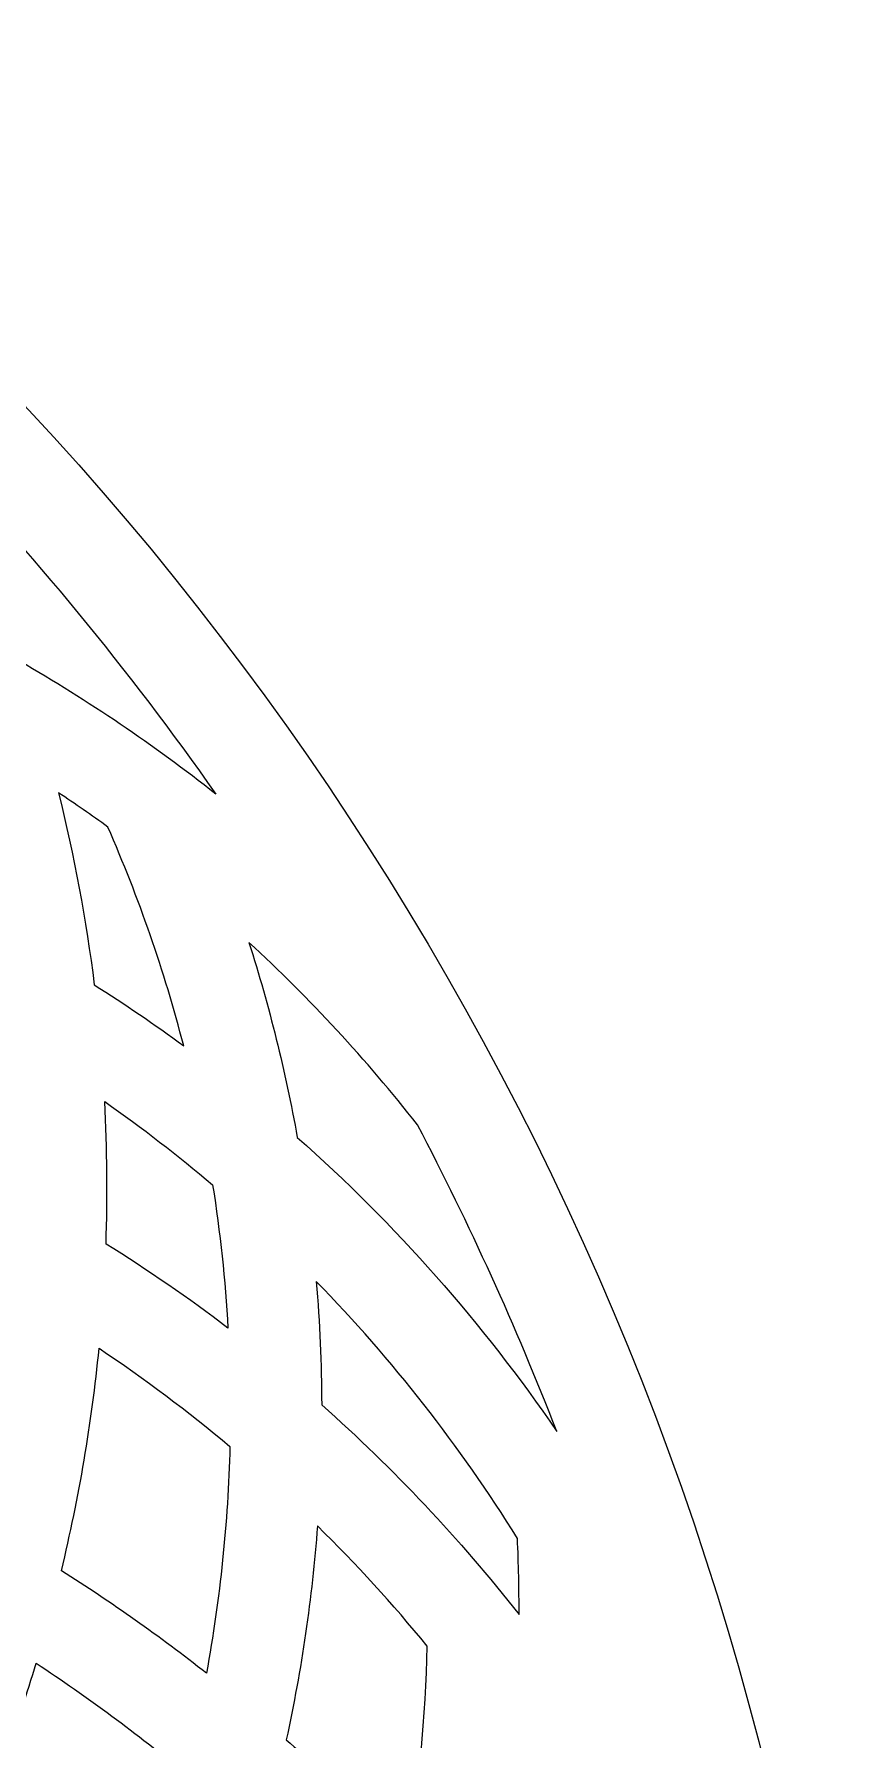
# Model space of a CAD drawing. Extents: x -4425 to -873, y -1243 to 1744.
# Drawn here: x -2083 to -1723, y 522 to 1269 of the extents above; entities that cross this region are included whole.
import ezdxf

# ---------------------------------------------------------------- set-up
doc = ezdxf.new("R2010")
doc.units = 0
doc.layers.add('DEFAULT_LAYER', color=1, linetype='CONTINUOUS')
doc.layers.add('LAYER_1', color=7, linetype='CONTINUOUS')

msp = doc.modelspace()

# ---------------------------------------------------------------- linework, layer by layer
at = {"layer": 'DEFAULT_LAYER'}
msp.add_lwpolyline([(-1854.16, 657.41, 0.028164), (-1915.09, 791.53, 0.040397), (-1988.87, 871.43, -0.032582), (-1967.7, 786.08, -0.061792)], format="xyb", close=True, dxfattribs=at)
at = {"layer": 'LAYER_1'}
for points in [[(-2003.37, 936.32, 0.036338), (-2089.21, 994.44, 0.036338), (-2129.69, 1089.87, -0.03804)], [(-2072.25, 936.9, -0.029952), (-2056.56, 852.87, -0.016999), (-2017.42, 826.17, 0.039928), (-2050.63, 921.9, 0.009761)], [(-2051.43, 739.4, 0.021842), (-2052, 801.76, -0.022734), (-2004.75, 765.26, -0.024788), (-1998.05, 702.65, 0.02318)], [(-1871.35, 610.54, 0.054505), (-1959.39, 722.97, -0.020013), (-1957.02, 668.97, -0.045135), (-1870.65, 577.25, 0.011805)], [(-2007.49, 551.59, 0.025013), (-2070.94, 596.43, 0.034598), (-2054.46, 693.76, -0.027159), (-1997.21, 650.82, -0.03931)], [(-1972.54, 522.48, -0.023818), (-1919.5, 470.89, 0.034966), (-1910.83, 563.42, 0.027044), (-1958.9, 616.04, -0.035039)], [(-2043.2, 428.64, 0.029282), (-2110.97, 477.55, 0.029286), (-2081.98, 555.95, -0.02739), (-2017.1, 507.96, -0.032891)]]:
    msp.add_lwpolyline(points, format="xyb", close=True, dxfattribs=at)
msp.add_circle((-3074.21, 184.09), 1350.98, dxfattribs=at)

doc.saveas('drawing.dxf')
